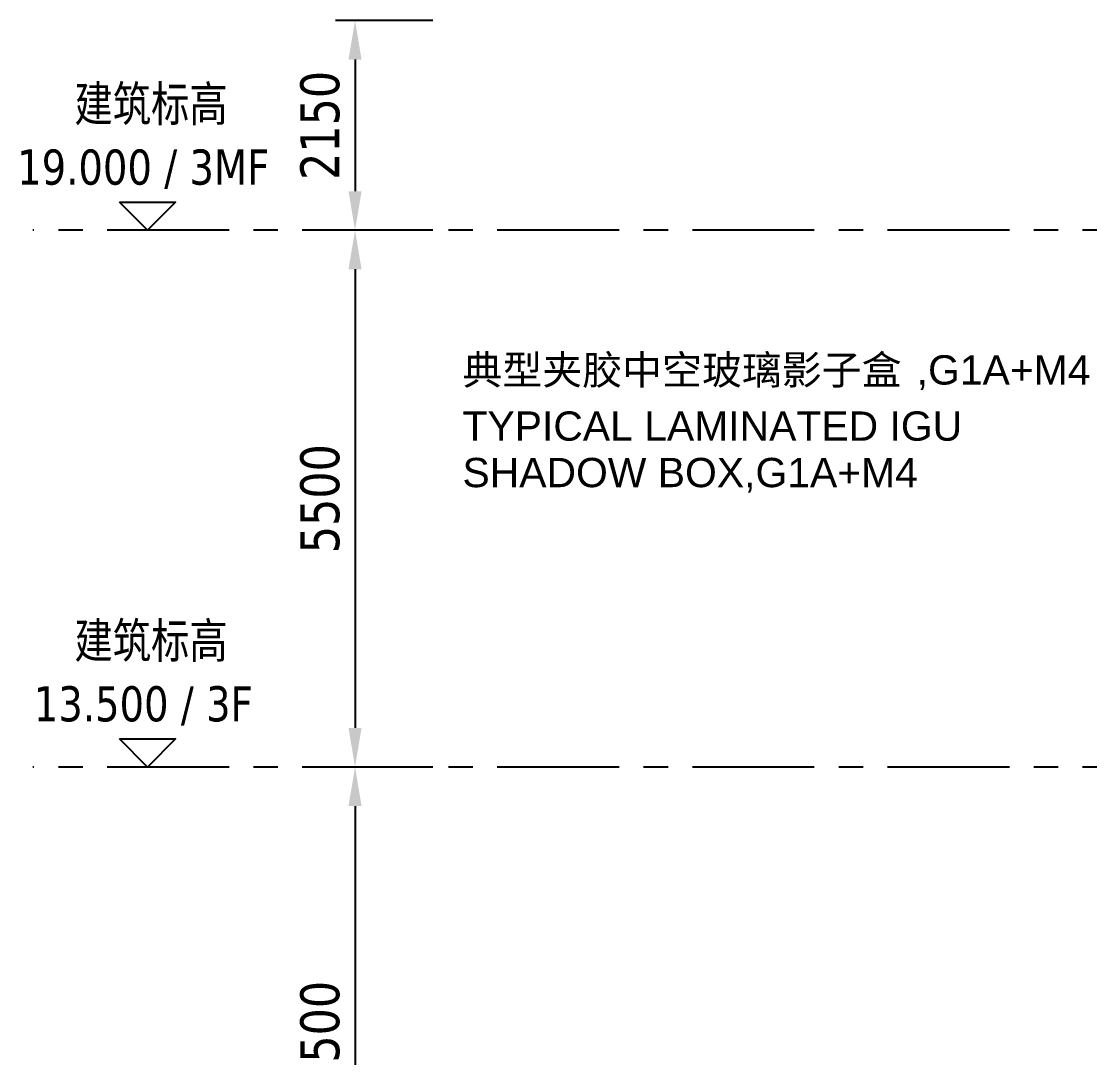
# Model space of a CAD drawing. Header units: millimetres. Extents: x 434053 to 1059003, y -2417481 to 936527.
# Drawn here: x 626034 to 636986, y -2241644 to -2231025 of the extents above; entities that cross this region are included whole.
import ezdxf
from ezdxf.enums import TextEntityAlignment as Align

# ---------------------------------------------------------------- set-up
doc = ezdxf.new("R2010")
doc.units = ezdxf.units.MM
doc.header["$LTSCALE"] = 1000
doc.header["$MEASUREMENT"] = 0
doc.linetypes.add('CENTER', pattern=[2, 1.25, -0.25, 0.25, -0.25])
doc.layers.get('Defpoints').update_dxf_attribs({"color": 6})
doc.layers.add('A-ANNO-NOTE', color=3, linetype='Continuous', lineweight=5)
for name, color, linetype in [('GRID', 8, 'CENTER'), ('HZHZNEWPLOTLAYER#@$TT', 7, 'Continuous'), ('SYMBOL', 7, 'Continuous')]:
    doc.layers.add(name, color=color, linetype=linetype)
doc.styles.add('Arial_1', font='arial.ttf', dxfattribs={"height": 300})
doc.styles.add('CHINESE', font='simhei.ttf', dxfattribs={"width": 0.8})
doc.styles.add('Microsoft YaHei', font='', dxfattribs={"height": 300})
doc.styles.add('VERDANA', font='verdana.ttf', dxfattribs={"width": 0.8})
doc.styles.get('Microsoft YaHei').set_extended_font_data('Microsoft YaHei')
doc.dimstyles.new('A1-1-120', dxfattribs={"dimscale": 110, "dimtxt": 4, "dimasz": 4, "dimexe": 2, "dimexo": 2, "dimgap": 1.5, "dimtad": 1, "dimdec": 1, "dimdsep": 46, "dimtxsty": 'VERDANA', "dimcen": 0, "dimdle": 1, "dimclrd": 256, "dimclre": 256, "dimclrt": 2, "dimadec": 0, "dimazin": 0, "dimtfac": 1, "dimtdec": 1, "dimtmove": 0, "dimatfit": 2, "dimfxl": 1, "dimtolj": 1, "dimtzin": 0, "dimlwd": -1, "dimlwe": -1, "dimarcsym": 1})

# ---------------------------------------------------------------- blocks, each defined once
blk = doc.blocks.new('*D400')
at = {"transparency": 16777216}
for p, q in [((158320, 21150), (157321, 21150)), ((157521, 20750), (157521, 19400)), ((158320, 19000), (157321, 19000))]:
    blk.add_line(p, q, dxfattribs=at)
for points in [[(157454, 20750), (157588, 20750), (157521, 21150)], [(157454, 19400), (157588, 19400), (157521, 19000)]]:
    blk.add_solid(points, dxfattribs=at)
at = {"layer": 'Defpoints', "color": 0, "transparency": 16777216}
for p in [(158520, 21150), (157521, 19000), (158520, 19000)]:
    blk.add_point(p, dxfattribs=at)
at = {"color": 2, "transparency": 16777216, "insert": (157163, 20075), "char_height": 400, "width": 1107.53, "attachment_point": 5, "rotation": 90, "style": 'VERDANA'}
blk.add_mtext('\\A1;2150', dxfattribs=at)
blk = doc.blocks.new('*D401')
at = {"transparency": 16777216}
for p, q in [((158320, 19000), (157321, 19000)), ((157521, 18600), (157521, 13900)), ((158320, 13500), (157321, 13500))]:
    blk.add_line(p, q, dxfattribs=at)
for points in [[(157454, 18600), (157588, 18600), (157521, 19000)], [(157454, 13900), (157588, 13900), (157521, 13500)]]:
    blk.add_solid(points, dxfattribs=at)
at = {"layer": 'Defpoints', "color": 0, "transparency": 16777216}
for p in [(158520, 19000), (157521, 13500), (158520, 13500)]:
    blk.add_point(p, dxfattribs=at)
at = {"color": 2, "transparency": 16777216, "insert": (157163, 16250), "char_height": 400, "width": 1107.53, "attachment_point": 5, "rotation": 90, "style": 'VERDANA'}
blk.add_mtext('\\A1;5500', dxfattribs=at)
blk = doc.blocks.new('*D397')
at = {"transparency": 16777216}
for p, q in [((158320, 13500), (157321, 13500)), ((157521, 13100), (157521, 8400)), ((158320, 8000), (157321, 8000))]:
    blk.add_line(p, q, dxfattribs=at)
for points in [[(157454, 13100), (157588, 13100), (157521, 13500)], [(157454, 8400), (157588, 8400), (157521, 8000)]]:
    blk.add_solid(points, dxfattribs=at)
at = {"layer": 'Defpoints', "color": 0, "transparency": 16777216}
for p in [(158520, 13500), (157521, 8000), (158520, 8000)]:
    blk.add_point(p, dxfattribs=at)
at = {"color": 2, "transparency": 16777216, "insert": (157163, 10750), "char_height": 400, "width": 1107.53, "attachment_point": 5, "rotation": 90, "style": 'VERDANA'}
blk.add_mtext('\\A1;5500', dxfattribs=at)
blk = doc.blocks.new('L-FL-S2')
blk.add_lwpolyline([(-2, 2), (2, 2), (0, 0)], close=True)
at = {"color": 2, "style": 'VERDANA', "width": 0.8}
for tag, p in [('1/F', (0, 7)), ('0.00', (0, 3.25))]:
    blk.add_attdef(tag, text='', height=2.5, dxfattribs=at).set_placement(p, align=Align.CENTER)
blk = doc.blocks.new('A$C6AE5520D')
at = {"layer": 'GRID'}
for p, q in [((18270.87, 23215.14), (258.38, 23215.14)), ((18270.87, 17715.14), (258.38, 17715.14))]:
    blk.add_line(p, q, dxfattribs=at)
at = {"layer": 'SYMBOL'}
ref = blk.add_blockref('L-FL-S2', (1434.7, 23215.14), dxfattribs=dict(at, xscale=144, yscale=144, zscale=144))
ref.add_attrib('1/F', '建筑标高', dxfattribs={"layer": '0', "color": 6, "height": 360, "style": 'CHINESE', "width": 0.8}).set_placement((1470.78, 24223.14), align=Align.BOTTOM_CENTER)
ref.add_attrib('0.00', '19.000 / 3MF', dxfattribs={"layer": '0', "color": 2, "height": 360, "style": 'VERDANA', "width": 0.8}).set_placement((1390.99, 23683.14), align=Align.CENTER)
ref = blk.add_blockref('L-FL-S2', (1434.7, 17715.14), dxfattribs=dict(at, xscale=144, yscale=144, zscale=144))
ref.add_attrib('1/F', '建筑标高', dxfattribs={"layer": '0', "color": 6, "height": 360, "style": 'CHINESE', "width": 0.8}).set_placement((1470.78, 18723.14), align=Align.BOTTOM_CENTER)
ref.add_attrib('0.00', '13.500 / 3F', dxfattribs={"layer": '0', "color": 2, "height": 360, "style": 'VERDANA', "width": 0.8}).set_placement((1390.99, 18183.14), align=Align.CENTER)
at = {"layer": 'A-ANNO-NOTE', "char_height": 300, "attachment_point": 1}
for s, insert, width, style in [('典型\\fMicrosoft YaHei|b0|i0|c134|p34|;夹胶中空玻璃影子盒', (4663.87, 21934.45), 5643.88, 'Microsoft YaHei'), (',G1A+M4', (9320.53, 21934.45), 2188.6069, 'Arial_1'), ('TYPICAL LAMINATED IGU ', (4663.87, 21358.98), 6445.5675, 'Arial_1'), ('SHADOW BOX,G1A+M4', (4663.87, 20882.73), 5748.0994, 'Arial_1')]:
    blk.add_mtext(s, dxfattribs=dict(at, insert=insert, width=width, style=style))
for base, p1, p2, picture, middle in [((3562.25, 23215.14), (4561.13, 25365.14), (4561.13, 23215.14), '*D400', (3203.92, 24290.14)), ((3562.25, 17715.14), (4561.13, 23215.14), (4561.13, 17715.14), '*D401', (3204.06, 20465.14)), ((3562.25, 12215.14), (4561.13, 17715.14), (4561.13, 12215.14), '*D397', (3204.06, 14965.14))]:
    dim = blk.add_linear_dim(base=base, p1=p1, p2=p2, angle=90, dimstyle='A1-1-120')
    dim.commit()
    dim.dimension.update_dxf_attribs({"geometry": picture, "text_midpoint": middle, "insert": (-153958.65, 4215.14)})

msp = doc.modelspace()

# ---------------------------------------------------------------- block references
at = {"layer": 'HZHZNEWPLOTLAYER#@$TT'}
msp.add_blockref('A$C6AE5520D', (625892.3, -2256381.3), dxfattribs=at)

doc.saveas('drawing.dxf')
